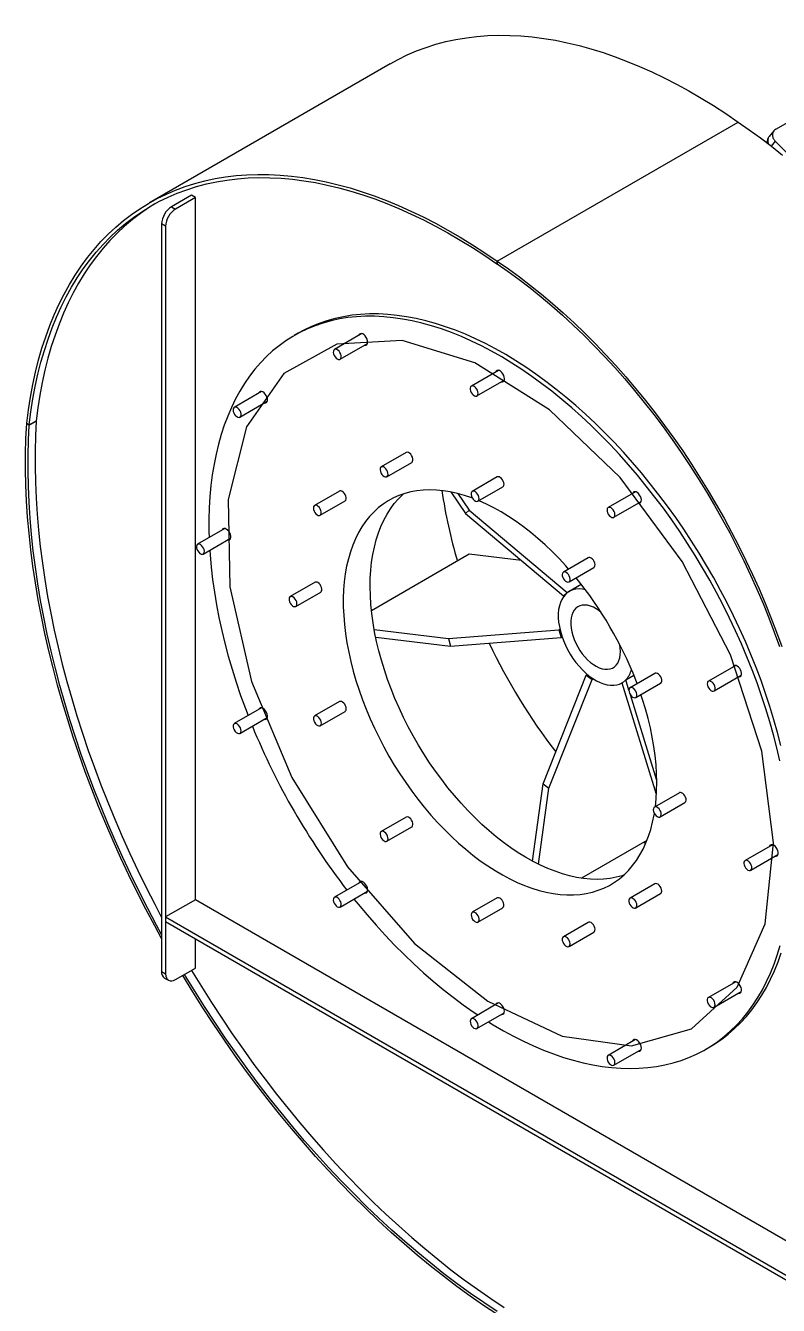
# Model space of a CAD drawing. Header units: millimetres. Extents: x 2 to 418, y 2 to 295.
# Drawn here: x 128.7 to 182.1, y 48.7 to 139.6 of the extents above; entities that cross this region are included whole.
import ezdxf

# ---------------------------------------------------------------- set-up
doc = ezdxf.new("R2010")
doc.units = ezdxf.units.MM

msp = doc.modelspace()

# ---------------------------------------------------------------- linework, layer by layer
at = {"color": 7, "linetype": 'Continuous', "lineweight": 25}
for p, q in [((181.952, 132.241), (194.697, 139.598)), ((154.564, 136.894), (137.452, 127.015)), ((162.162, 122.874), (179.274, 132.753)), ((162.168, 122.87), (179.28, 132.748)), ((181.817, 132.131), (181.474, 131.718)), ((181.31, 131.315), (181.307, 131.293)), ((181.342, 131.399), (181.319, 131.313)), ((181.405, 131.591), (181.332, 131.402)), ((181.415, 131.588), (181.378, 131.455)), ((181.918, 131.397), (193.899, 119.449)), ((140.441, 127.555), (139.026, 126.738)), ((140.724, 127.391), (139.309, 126.575)), ((140.724, 127.391), (140.441, 127.555)), ((140.724, 77.539), (140.724, 127.391)), ((139.026, 126.738), (139.309, 126.575)), ((138.602, 125.35), (138.319, 125.514)), ((138.319, 125.514), (138.319, 72.438)), ((138.602, 125.35), (138.602, 72.275)), ((162.144, 122.682), (162.162, 122.874)), ((162.168, 122.87), (162.154, 122.675)), ((148.02, 117.757), (147.737, 117.594)), ((152.541, 117.727), (150.6, 116.606)), ((151, 115.914), (152.941, 117.034)), ((162.264, 115.123), (160.323, 114.002)), ((145.424, 113.617), (143.482, 112.496)), ((160.722, 113.309), (162.664, 114.43)), ((143.882, 111.803), (145.824, 112.924)), ((128.914, 111.235), (128.738, 111.351)), ((128.74, 111.377), (128.916, 111.251)), ((155.691, 109.284), (153.923, 108.264)), ((154.323, 107.571), (156.091, 108.591)), ((162.161, 107.551), (160.393, 106.531)), ((150.955, 106.549), (149.187, 105.529)), ((158.873, 106.489), (159.899, 104.962)), ((159.367, 106.377), (160.162, 105.195)), ((160.793, 105.838), (162.561, 106.858)), ((171.987, 106.502), (170.045, 105.381)), ((149.587, 104.836), (151.355, 105.856)), ((170.445, 104.688), (172.387, 105.809)), ((160.162, 105.195), (159.899, 104.962)), ((159.899, 104.962), (166.865, 99.122)), ((160.162, 105.195), (167.128, 99.355)), ((142.819, 103.894), (140.877, 102.773)), ((141.277, 102.08), (143.219, 103.201)), ((160.178, 102.061), (153.23, 98.05)), ((163.876, 101.628), (160.178, 102.061)), ((168.631, 101.814), (166.863, 100.794)), ((167.263, 100.101), (169.031, 101.121)), ((149.221, 100.079), (147.453, 99.058)), ((147.853, 98.365), (149.621, 99.386)), ((167.128, 99.355), (166.865, 99.122)), ((166.865, 99.122), (166.968, 99.181)), ((167.128, 99.355), (168.129, 99.933)), ((168.135, 99.925), (167.274, 99.428)), ((153.422, 96.715), (158.696, 96.097)), ((158.696, 96.097), (166.537, 96.701)), ((166.537, 96.701), (166.614, 96.746)), ((166.537, 96.701), (166.694, 96.155)), ((153.527, 96.175), (158.853, 95.551)), ((158.696, 96.097), (158.853, 95.551)), ((158.853, 95.551), (166.694, 96.155)), ((166.694, 96.155), (166.771, 96.2)), ((173.367, 93.61), (171.6, 92.59)), ((179.104, 94.174), (177.163, 93.053)), ((165.42, 85.777), (168.487, 93.486)), ((165.84, 85.464), (168.907, 93.174)), ((168.487, 93.486), (168.565, 93.531)), ((168.487, 93.486), (168.907, 93.174)), ((168.907, 93.174), (168.986, 93.219)), ((171.024, 92.933), (171.064, 92.956)), ((171.029, 92.925), (171.292, 93.158)), ((173.474, 84.999), (171.029, 92.925)), ((171.292, 93.158), (171.862, 93.487)), ((171.517, 92.426), (171.292, 93.158)), ((172, 91.897), (173.767, 92.918)), ((172.1, 92.879), (172.006, 93.124)), ((177.563, 92.36), (179.504, 93.481)), ((173.497, 86.009), (171.619, 92.096)), ((145.424, 91.162), (143.482, 90.041)), ((150.955, 91.606), (149.187, 90.586)), ((149.587, 89.893), (151.355, 90.914)), ((151.013, 91.624), (150.955, 91.606)), ((143.882, 89.348), (145.824, 90.469)), ((164.674, 80.279), (165.42, 85.777)), ((165.106, 80.057), (165.84, 85.464)), ((165.42, 85.777), (165.84, 85.464)), ((175.101, 85.138), (173.333, 84.118)), ((173.733, 83.425), (175.501, 84.445)), ((155.691, 83.403), (153.923, 82.382)), ((154.323, 81.689), (156.091, 82.71)), ((172.796, 81.745), (168.159, 79.068)), ((172.581, 81.621), (172.705, 81.524)), ((181.71, 81.442), (179.768, 80.321)), ((180.168, 79.629), (182.109, 80.749)), ((152.541, 78.834), (150.6, 77.713)), ((151, 77.021), (152.941, 78.141)), ((152.363, 78.771), (152.335, 78.715)), ((173.367, 78.668), (171.6, 77.647)), ((140.724, 77.539), (138.602, 76.314)), ((185.554, 51.659), (140.724, 77.539)), ((162.161, 77.666), (160.393, 76.645)), ((172, 76.954), (173.767, 77.975)), ((160.793, 75.952), (162.561, 76.973)), ((138.602, 76.314), (138.602, 75.988)), ((138.602, 76.314), (185.554, 49.21)), ((138.602, 75.988), (185.554, 48.883)), ((168.631, 75.933), (166.863, 74.912)), ((140.724, 72.683), (140.724, 74.763)), ((167.263, 74.219), (169.031, 75.24)), ((138.319, 72.438), (138.602, 72.275)), ((138.527, 71.981), (138.809, 71.817)), ((139.309, 71.867), (140.724, 72.683)), ((179.104, 71.719), (177.163, 70.598)), ((177.563, 69.905), (179.504, 71.026)), ((162.264, 70.213), (160.323, 69.092)), ((160.722, 68.399), (162.664, 69.52)), ((171.987, 67.609), (170.045, 66.488)), ((170.445, 65.795), (172.387, 66.916)), ((176.985, 66.93), (177.268, 67.093))]:
    msp.add_line(p, q, dxfattribs=at)
at = {"color": 8, "linetype": 'Continuous', "lineweight": 25}
for p, q in [((181.378, 131.455), (181.314, 131.288)), ((181.918, 131.397), (181.627, 131.045)), ((128.914, 111.235), (129.409, 111.521)), ((128.916, 111.251), (129.411, 111.537))]:
    msp.add_line(p, q, dxfattribs=at)
at = {"color": 7, "linetype": 'Continuous', "lineweight": 25, "flags": 128}
for points in [[(154.564, 136.894), (155.123, 137.2), (155.768, 137.515), (156.429, 137.798), (157.107, 138.05), (157.801, 138.27), (158.51, 138.458), (159.233, 138.614), (159.971, 138.737), (160.721, 138.828), (161.485, 138.887), (162.26, 138.912), (163.047, 138.906), (163.845, 138.866), (164.653, 138.794), (165.471, 138.69), (166.297, 138.553), (167.132, 138.384), (167.974, 138.183), (168.823, 137.95), (169.677, 137.685), (170.537, 137.388), (171.402, 137.06), (172.271, 136.701), (173.143, 136.312), (174.017, 135.892), (174.893, 135.441), (175.77, 134.961), (176.647, 134.452), (177.524, 133.914), (178.4, 133.347), (179.274, 132.753)], [(179.28, 132.748), (180.072, 132.203), (180.86, 131.631), (181.645, 131.031), (182.426, 130.405)], [(128.74, 111.377), (128.858, 112.313), (129.001, 113.23), (129.169, 114.128), (129.362, 115.005), (129.579, 115.861), (129.82, 116.696), (130.086, 117.508), (130.375, 118.297), (130.689, 119.063), (131.025, 119.804), (131.385, 120.52), (131.768, 121.211), (132.173, 121.875), (132.601, 122.513), (133.05, 123.124), (133.521, 123.707), (134.013, 124.262), (134.526, 124.788), (135.058, 125.285), (135.611, 125.753), (136.183, 126.191), (136.774, 126.598), (137.384, 126.975), (138.011, 127.321), (138.656, 127.636), (139.317, 127.92), (139.995, 128.172), (140.689, 128.392), (141.398, 128.58), (142.121, 128.735), (142.859, 128.859), (143.609, 128.95), (144.373, 129.008), (145.148, 129.034), (145.935, 129.027), (146.733, 128.988), (147.541, 128.916), (148.359, 128.811), (149.185, 128.675), (150.02, 128.506), (150.862, 128.304), (151.711, 128.071), (152.565, 127.806), (153.425, 127.51), (154.29, 127.182), (155.159, 126.823), (156.031, 126.433), (156.905, 126.013), (157.781, 125.563), (158.658, 125.083), (159.535, 124.574), (160.412, 124.036), (161.288, 123.469), (162.162, 122.874)], [(128.916, 111.251), (129.033, 112.182), (129.175, 113.093), (129.342, 113.986), (129.533, 114.858), (129.749, 115.709), (129.989, 116.539), (130.253, 117.347), (130.541, 118.131), (130.853, 118.892), (131.187, 119.629), (131.545, 120.341), (131.926, 121.028), (132.329, 121.689), (132.754, 122.323), (133.201, 122.93), (133.669, 123.51), (134.158, 124.061), (134.667, 124.585), (135.197, 125.079), (135.747, 125.544), (136.316, 125.979), (136.903, 126.384), (137.509, 126.759), (138.133, 127.103), (138.774, 127.416), (139.432, 127.698), (140.106, 127.949), (140.795, 128.167), (141.5, 128.354), (142.219, 128.509), (142.952, 128.631), (143.699, 128.722), (144.458, 128.78), (145.229, 128.806), (146.011, 128.799), (146.805, 128.76), (147.608, 128.688), (148.421, 128.585), (149.242, 128.449), (150.072, 128.28), (150.909, 128.08), (151.753, 127.849), (152.603, 127.585), (153.458, 127.29), (154.317, 126.964), (155.181, 126.607), (156.048, 126.22), (156.917, 125.802), (157.788, 125.355), (158.66, 124.878), (159.532, 124.371), (160.404, 123.836), (161.275, 123.273), (162.144, 122.682)], [(137.826, 126.939), (137.397, 126.669), (136.809, 126.264), (136.24, 125.828), (135.691, 125.363), (135.161, 124.869), (134.651, 124.345), (134.162, 123.793), (133.694, 123.213), (133.247, 122.606), (132.822, 121.971), (132.419, 121.31), (132.038, 120.623), (131.68, 119.911), (131.346, 119.174), (131.034, 118.412), (130.747, 117.627), (130.483, 116.819), (130.243, 115.989), (130.027, 115.137), (129.836, 114.265), (129.669, 113.372), (129.527, 112.46), (129.41, 111.529)], [(162.154, 122.675), (162.94, 122.133), (163.723, 121.565), (164.502, 120.969), (165.277, 120.348), (166.047, 119.701), (166.81, 119.029), (167.567, 118.333), (168.317, 117.613), (169.057, 116.871), (169.789, 116.107), (170.511, 115.321), (171.223, 114.516), (171.923, 113.69), (172.611, 112.846), (173.286, 111.985), (173.948, 111.106), (174.596, 110.211), (175.229, 109.301), (175.847, 108.377), (176.449, 107.439), (177.034, 106.489), (177.602, 105.528), (178.152, 104.557), (178.683, 103.576), (179.196, 102.587), (179.689, 101.59), (180.162, 100.587), (180.615, 99.579), (181.046, 98.567), (181.457, 97.551), (181.845, 96.533), (182.212, 95.514)], [(162.168, 122.87), (162.96, 122.325), (163.748, 121.752), (164.533, 121.152), (165.314, 120.526), (166.089, 119.875), (166.858, 119.198), (167.62, 118.497), (168.375, 117.772), (169.121, 117.025), (169.858, 116.255), (170.585, 115.464), (171.302, 114.653), (172.007, 113.821), (172.7, 112.971), (173.38, 112.103), (174.047, 111.218), (174.7, 110.317), (175.337, 109.4), (175.959, 108.469), (176.565, 107.525), (177.155, 106.569), (177.726, 105.601), (178.28, 104.622), (178.816, 103.634), (179.332, 102.638), (179.829, 101.634), (180.305, 100.624), (180.761, 99.609), (181.196, 98.589), (181.609, 97.566), (182.001, 96.541), (182.37, 95.515)], [(180.556, 94.027), (180.186, 94.951), (179.795, 95.872), (179.384, 96.789), (178.952, 97.701), (178.501, 98.606), (178.03, 99.504), (177.541, 100.393), (177.034, 101.273), (176.51, 102.142), (175.969, 102.999), (175.412, 103.844), (174.84, 104.675), (174.253, 105.491), (173.651, 106.291), (173.037, 107.075), (172.41, 107.841), (171.772, 108.588), (171.122, 109.316), (170.462, 110.024), (169.793, 110.71), (169.115, 111.374), (168.429, 112.016), (167.736, 112.634), (167.038, 113.227), (166.334, 113.796), (165.625, 114.339), (164.913, 114.855), (164.198, 115.344), (163.481, 115.806), (162.763, 116.24), (162.046, 116.644), (161.328, 117.02), (160.613, 117.366), (159.9, 117.682), (159.19, 117.968), (158.484, 118.222), (157.784, 118.446), (157.089, 118.638), (156.401, 118.799), (155.72, 118.928), (155.048, 119.025), (154.385, 119.09), (153.732, 119.123), (153.089, 119.124), (152.458, 119.092), (151.84, 119.029), (151.234, 118.933), (150.642, 118.805), (150.065, 118.646), (149.503, 118.455), (148.956, 118.232), (148.426, 117.979), (148.02, 117.757)], [(180.273, 93.864), (179.903, 94.788), (179.512, 95.709), (179.101, 96.626), (178.669, 97.537), (178.218, 98.443), (177.747, 99.34), (177.258, 100.23), (176.751, 101.109), (176.227, 101.979), (175.686, 102.836), (175.129, 103.681), (174.557, 104.511), (173.97, 105.327), (173.369, 106.128), (172.754, 106.911), (172.127, 107.677), (171.489, 108.425), (170.839, 109.153), (170.179, 109.86), (169.51, 110.547), (168.832, 111.211), (168.146, 111.853), (167.454, 112.471), (166.755, 113.064), (166.051, 113.633), (165.342, 114.175), (164.63, 114.692), (163.915, 115.181), (163.198, 115.643), (162.481, 116.076), (161.763, 116.481), (161.046, 116.857), (160.33, 117.203), (159.617, 117.519), (158.907, 117.804), (158.201, 118.059), (157.501, 118.283), (156.806, 118.475), (156.118, 118.636), (155.437, 118.765), (154.765, 118.862), (154.102, 118.927), (153.449, 118.96), (152.806, 118.96), (152.175, 118.929), (151.557, 118.865), (150.951, 118.77), (150.359, 118.642), (149.782, 118.483), (149.22, 118.292), (148.673, 118.069), (148.143, 117.816), (147.631, 117.531), (147.136, 117.217), (146.659, 116.872), (146.201, 116.498), (145.763, 116.094), (145.345, 115.662), (144.947, 115.201), (144.57, 114.713), (144.215, 114.198), (143.881, 113.656), (143.57, 113.089), (143.281, 112.496), (143.016, 111.879), (142.773, 111.239), (142.555, 110.575), (142.36, 109.89), (142.189, 109.183), (142.043, 108.456), (141.921, 107.709), (141.823, 106.944), (141.751, 106.161), (141.703, 105.362), (141.68, 104.546), (141.682, 103.716), (141.694, 103.245)], [(152.914, 117.346), (152.858, 117.46), (152.784, 117.564), (152.698, 117.647), (152.608, 117.705), (152.52, 117.731), (152.442, 117.724), (152.379, 117.684), (152.338, 117.615), (152.335, 117.608)], [(152.735, 116.915), (152.757, 116.912), (152.835, 116.919), (152.897, 116.959), (152.939, 117.028), (152.956, 117.12), (152.948, 117.229), (152.914, 117.346)], [(151.045, 116.282), (150.992, 116.388), (150.923, 116.483), (150.842, 116.559), (150.758, 116.607), (150.677, 116.625), (150.607, 116.61), (150.555, 116.565), (150.524, 116.492), (150.518, 116.398), (150.537, 116.293), (150.579, 116.184), (150.64, 116.082), (150.716, 115.996), (150.8, 115.933), (150.883, 115.9), (150.959, 115.898), (151.021, 115.929), (151.063, 115.989), (151.082, 116.073), (151.076, 116.173), (151.045, 116.282)], [(162.679, 114.533), (162.666, 114.644), (162.629, 114.761), (162.569, 114.874), (162.493, 114.975), (162.406, 115.054), (162.316, 115.107), (162.229, 115.127), (162.153, 115.115), (162.093, 115.07), (162.058, 115.004)], [(145.68, 113.437), (145.596, 113.525), (145.506, 113.587), (145.417, 113.618), (145.336, 113.617), (145.271, 113.583), (145.225, 113.518), (145.218, 113.498)], [(160.805, 113.492), (160.793, 113.596), (160.756, 113.705), (160.699, 113.809), (160.626, 113.9), (160.544, 113.969), (160.46, 114.01), (160.381, 114.02), (160.315, 113.997), (160.268, 113.944), (160.243, 113.866), (160.243, 113.768), (160.268, 113.661), (160.315, 113.553), (160.381, 113.454), (160.46, 113.373), (160.544, 113.318), (160.626, 113.292), (160.699, 113.298), (160.756, 113.337), (160.793, 113.403), (160.805, 113.492)], [(145.618, 112.805), (145.625, 112.804), (145.705, 112.805), (145.771, 112.84), (145.816, 112.904), (145.838, 112.993), (145.833, 113.1), (145.804, 113.216), (145.751, 113.332), (145.68, 113.437)], [(143.824, 112.351), (143.745, 112.432), (143.661, 112.488), (143.579, 112.513), (143.506, 112.507), (143.449, 112.469), (143.412, 112.402), (143.399, 112.313), (143.412, 112.21), (143.449, 112.101), (143.506, 111.996), (143.579, 111.905), (143.661, 111.836), (143.745, 111.795), (143.824, 111.785), (143.89, 111.808), (143.937, 111.861), (143.962, 111.94), (143.962, 112.037), (143.937, 112.144), (143.89, 112.252), (143.824, 112.351)], [(138.319, 74.782), (137.828, 75.681), (137.199, 76.873), (136.589, 78.073), (135.999, 79.279), (135.429, 80.492), (134.88, 81.711), (134.352, 82.934), (133.845, 84.16), (133.36, 85.389), (132.897, 86.62), (132.457, 87.852), (132.04, 89.084), (131.646, 90.315), (131.275, 91.545), (130.927, 92.772), (130.604, 93.995), (130.305, 95.215), (130.03, 96.429), (129.78, 97.637), (129.554, 98.838), (129.353, 100.031), (129.178, 101.216), (129.027, 102.391), (128.902, 103.555), (128.802, 104.709), (128.728, 105.851), (128.679, 106.98), (128.655, 108.095), (128.657, 109.196), (128.685, 110.282), (128.738, 111.351)], [(138.319, 75.081), (137.96, 75.742), (137.333, 76.928), (136.726, 78.122), (136.139, 79.322), (135.572, 80.529), (135.026, 81.742), (134.5, 82.959), (133.996, 84.179), (133.514, 85.402), (133.053, 86.627), (132.615, 87.853), (132.2, 89.079), (131.808, 90.304), (131.438, 91.527), (131.093, 92.748), (130.771, 93.965), (130.474, 95.179), (130.2, 96.387), (129.951, 97.589), (129.726, 98.784), (129.527, 99.971), (129.352, 101.15), (129.202, 102.319), (129.078, 103.478), (128.978, 104.626), (128.904, 105.762), (128.855, 106.886), (128.832, 107.995), (128.834, 109.091), (128.862, 110.171), (128.914, 111.235)], [(129.41, 111.529), (129.357, 110.465), (129.329, 109.384), (129.327, 108.289), (129.35, 107.179), (129.399, 106.056), (129.473, 104.92), (129.572, 103.772), (129.696, 102.613), (129.846, 101.443), (130.021, 100.264), (130.22, 99.077), (130.444, 97.882), (130.693, 96.68), (130.967, 95.471), (131.264, 94.258), (131.586, 93.041), (131.932, 91.819), (132.3, 90.596), (132.693, 89.371), (133.108, 88.145), (133.546, 86.919), (134.006, 85.694), (134.489, 84.47), (134.993, 83.25), (135.518, 82.033), (136.065, 80.82), (136.632, 79.613), (137.219, 78.412), (137.826, 77.218), (138.319, 76.28)], [(156.136, 108.96), (156.083, 109.066), (156.014, 109.161), (155.933, 109.236), (155.849, 109.285), (155.768, 109.303), (155.699, 109.288), (155.691, 109.284)], [(154.368, 107.939), (154.316, 108.046), (154.246, 108.141), (154.165, 108.216), (154.081, 108.265), (154, 108.282), (153.931, 108.268), (153.878, 108.222), (153.847, 108.149), (153.841, 108.056), (153.86, 107.95), (153.902, 107.841), (153.964, 107.739), (154.04, 107.653), (154.123, 107.591), (154.207, 107.557), (154.283, 107.555), (154.344, 107.586), (154.386, 107.646), (154.405, 107.73), (154.399, 107.831), (154.368, 107.939)], [(156.091, 108.591), (156.112, 108.606), (156.154, 108.666), (156.173, 108.751), (156.167, 108.851), (156.136, 108.96)], [(162.644, 107.041), (162.631, 107.145), (162.595, 107.254), (162.537, 107.358), (162.464, 107.449), (162.382, 107.518), (162.298, 107.559), (162.22, 107.569), (162.161, 107.551)], [(151.296, 106.404), (151.218, 106.485), (151.133, 106.541), (151.051, 106.566), (150.978, 106.56), (150.955, 106.549)], [(160.403, 106.053), (160.355, 106.07), (159.84, 106.244), (159.331, 106.387), (158.828, 106.498), (158.333, 106.577), (157.847, 106.625), (157.371, 106.64), (156.907, 106.623), (156.454, 106.575), (156.015, 106.494), (155.59, 106.381), (155.18, 106.238), (154.786, 106.062), (154.409, 105.856), (154.05, 105.62), (153.709, 105.354), (153.387, 105.059), (153.086, 104.735), (152.805, 104.383), (152.546, 104.005), (152.308, 103.6), (152.093, 103.17), (151.901, 102.715), (151.732, 102.237), (151.587, 101.737), (151.466, 101.216), (151.369, 100.674), (151.297, 100.114), (151.249, 99.537), (151.226, 98.943), (151.228, 98.334), (151.255, 97.712), (151.307, 97.078), (151.383, 96.433), (151.484, 95.778), (151.609, 95.116), (151.758, 94.447), (151.931, 93.774), (152.127, 93.097), (152.346, 92.418), (152.587, 91.739), (152.85, 91.061), (153.135, 90.386), (153.439, 89.714), (153.764, 89.049), (154.108, 88.391), (154.471, 87.741), (154.85, 87.102), (155.247, 86.474), (155.66, 85.859), (156.087, 85.258), (156.529, 84.673), (156.983, 84.104), (157.45, 83.554), (157.928, 83.024), (158.415, 82.514), (158.911, 82.026), (159.415, 81.56), (159.926, 81.119), (160.441, 80.702), (160.962, 80.311), (161.485, 79.947), (162.01, 79.61), (162.536, 79.302), (163.062, 79.022), (163.586, 78.772), (164.108, 78.552), (164.625, 78.363), (165.137, 78.205), (165.644, 78.078), (166.143, 77.982), (166.633, 77.919), (167.114, 77.888), (167.584, 77.888), (168.043, 77.921), (168.489, 77.986), (168.921, 78.082), (169.339, 78.211), (169.741, 78.37), (170.127, 78.561), (170.495, 78.782), (170.845, 79.033), (171.176, 79.314), (171.488, 79.623), (171.779, 79.961), (172.049, 80.327), (172.298, 80.719), (172.524, 81.136), (172.728, 81.579), (172.909, 82.045), (173.066, 82.534), (173.199, 83.045), (173.308, 83.576), (173.324, 83.672)], [(151.355, 105.856), (151.362, 105.861), (151.409, 105.914), (151.434, 105.993), (151.434, 106.09), (151.409, 106.197), (151.362, 106.305), (151.296, 106.404)], [(154.625, 92.502), (154.373, 93.18), (154.143, 93.86), (153.935, 94.538), (153.751, 95.213), (153.59, 95.884), (153.453, 96.55), (153.34, 97.209), (153.251, 97.859), (153.187, 98.499), (153.148, 99.127), (153.133, 99.743), (153.144, 100.344), (153.179, 100.93), (153.239, 101.499), (153.323, 102.05), (153.432, 102.581), (153.565, 103.092), (153.723, 103.581), (153.903, 104.047), (154.107, 104.49), (154.333, 104.908), (154.582, 105.299), (154.852, 105.665), (155.143, 106.003), (155.455, 106.312), (155.499, 106.353)], [(160.876, 106.021), (160.864, 106.124), (160.827, 106.233), (160.77, 106.338), (160.697, 106.429), (160.614, 106.498), (160.53, 106.539), (160.452, 106.549), (160.386, 106.526), (160.338, 106.473), (160.314, 106.394), (160.314, 106.297), (160.338, 106.19), (160.386, 106.082), (160.452, 105.983), (160.53, 105.902), (160.614, 105.846), (160.697, 105.82), (160.77, 105.827), (160.827, 105.865), (160.864, 105.932), (160.876, 106.021)], [(172.359, 105.753), (172.393, 105.831), (172.402, 105.93), (172.384, 106.042), (172.343, 106.159), (172.28, 106.271), (172.202, 106.369), (172.114, 106.444), (172.023, 106.491), (171.938, 106.506), (171.864, 106.488), (171.808, 106.438), (171.781, 106.383)], [(149.528, 105.383), (149.45, 105.464), (149.366, 105.52), (149.283, 105.546), (149.21, 105.539), (149.153, 105.501), (149.117, 105.434), (149.104, 105.345), (149.117, 105.242), (149.153, 105.133), (149.21, 105.029), (149.283, 104.938), (149.366, 104.869), (149.45, 104.827), (149.528, 104.818), (149.594, 104.84), (149.642, 104.893), (149.666, 104.972), (149.666, 105.069), (149.642, 105.177), (149.594, 105.285), (149.528, 105.383)], [(167.237, 101.009), (167.035, 101.237), (166.552, 101.758), (166.06, 102.257), (165.56, 102.734), (165.052, 103.188), (164.539, 103.617), (164.021, 104.021), (163.499, 104.398), (162.974, 104.749), (162.449, 105.071), (161.923, 105.366), (161.398, 105.63), (160.875, 105.865), (160.855, 105.874)], [(170.49, 104.73), (170.521, 104.802), (170.527, 104.896), (170.509, 105.002), (170.466, 105.11), (170.405, 105.212), (170.329, 105.298), (170.245, 105.361), (170.162, 105.395), (170.086, 105.396), (170.024, 105.366), (169.982, 105.306), (169.963, 105.222), (169.969, 105.121), (170, 105.012), (170.053, 104.906), (170.123, 104.811), (170.203, 104.736), (170.287, 104.687), (170.368, 104.669), (170.438, 104.684), (170.49, 104.73)], [(142.916, 103.855), (142.826, 103.892), (142.744, 103.896), (142.675, 103.867), (142.626, 103.807), (142.612, 103.774)], [(143.012, 103.082), (143.088, 103.079), (143.156, 103.108), (143.205, 103.168), (143.231, 103.253), (143.231, 103.358), (143.205, 103.473), (143.156, 103.589), (143.088, 103.697), (143.005, 103.788), (142.916, 103.855)], [(141.077, 102.753), (140.994, 102.786), (140.918, 102.788), (140.856, 102.758), (140.814, 102.698), (140.795, 102.613), (140.801, 102.513), (140.832, 102.404), (140.885, 102.298), (140.954, 102.203), (141.035, 102.128), (141.119, 102.079), (141.2, 102.061), (141.269, 102.076), (141.322, 102.122), (141.353, 102.194), (141.359, 102.288), (141.34, 102.394), (141.298, 102.502), (141.236, 102.604), (141.16, 102.69), (141.077, 102.753)], [(141.738, 102.346), (141.761, 102.015), (141.838, 101.146), (141.939, 100.267), (142.065, 99.378), (142.216, 98.481), (142.391, 97.576), (142.589, 96.664), (142.812, 95.748), (143.058, 94.827), (143.328, 93.903), (143.62, 92.977), (143.935, 92.05), (144.272, 91.123), (144.468, 90.611)], [(169.031, 101.121), (169.076, 101.163), (169.107, 101.236), (169.113, 101.329), (169.094, 101.435), (169.052, 101.544), (168.99, 101.646), (168.914, 101.732), (168.831, 101.794), (168.748, 101.828), (168.672, 101.83), (168.631, 101.814)], [(149.621, 99.386), (149.666, 99.427), (149.697, 99.5), (149.703, 99.594), (149.684, 99.699), (149.642, 99.808), (149.58, 99.91), (149.504, 99.996), (149.421, 100.059)], [(167.308, 100.142), (167.339, 100.215), (167.345, 100.309), (167.327, 100.414), (167.284, 100.523), (167.223, 100.625), (167.147, 100.711), (167.063, 100.774), (166.98, 100.807), (166.904, 100.809), (166.842, 100.778), (166.8, 100.718), (166.781, 100.634), (166.787, 100.534), (166.818, 100.425), (166.871, 100.319), (166.941, 100.224), (167.021, 100.149), (167.105, 100.1), (167.186, 100.082), (167.256, 100.097), (167.308, 100.142)], [(147.653, 99.038), (147.57, 99.072), (147.494, 99.073), (147.432, 99.043), (147.39, 98.983), (147.371, 98.899), (147.377, 98.798), (147.408, 98.69), (147.461, 98.583), (147.53, 98.488), (147.611, 98.413), (147.695, 98.364), (147.776, 98.346), (147.846, 98.361), (147.898, 98.407), (147.929, 98.48), (147.935, 98.573), (147.916, 98.679), (147.874, 98.788), (147.813, 98.889), (147.737, 98.976), (147.653, 99.038)], [(168.429, 99.544), (168.209, 99.587), (167.974, 99.604), (167.75, 99.59), (167.539, 99.543), (167.343, 99.465), (167.164, 99.357), (167.004, 99.219), (166.864, 99.053), (166.745, 98.859), (166.648, 98.641), (166.575, 98.4), (166.525, 98.138), (166.501, 97.858), (166.501, 97.562), (166.525, 97.253), (166.575, 96.934), (166.648, 96.608), (166.745, 96.279), (166.864, 95.948), (167.004, 95.619), (167.164, 95.296), (167.343, 94.981), (167.539, 94.677), (167.75, 94.387), (167.974, 94.114), (168.209, 93.861), (168.453, 93.628), (168.703, 93.42), (168.957, 93.238), (169.213, 93.083), (169.469, 92.957), (169.721, 92.861), (169.969, 92.796), (170.208, 92.762), (170.438, 92.761), (170.656, 92.791), (170.859, 92.853), (171.047, 92.946), (171.068, 92.959)], [(169.545, 97.942), (169.41, 98.049), (169.202, 98.191), (168.992, 98.305), (168.785, 98.389), (168.583, 98.441), (168.389, 98.463), (168.206, 98.452), (168.035, 98.409), (167.881, 98.335), (167.744, 98.231), (167.627, 98.098), (167.531, 97.938), (167.459, 97.753), (167.409, 97.546), (167.385, 97.32), (167.385, 97.079), (167.409, 96.824), (167.459, 96.561), (167.531, 96.292), (167.627, 96.021), (167.744, 95.753), (167.881, 95.491), (168.035, 95.239), (168.206, 94.999), (168.389, 94.777), (168.583, 94.574), (168.785, 94.393), (168.992, 94.238), (169.202, 94.11), (169.41, 94.011), (169.615, 93.943), (169.814, 93.905), (170.003, 93.9), (170.18, 93.927), (170.342, 93.986), (170.488, 94.075), (170.615, 94.194), (170.722, 94.341), (170.806, 94.513), (170.868, 94.709), (170.905, 94.926), (170.917, 95.16), (170.917, 95.16)], [(170.917, 95.16), (170.905, 95.409), (170.872, 95.643)], [(173.767, 92.918), (173.775, 92.922), (173.822, 92.975), (173.847, 93.054), (173.847, 93.151), (173.822, 93.259), (173.775, 93.366), (173.709, 93.465), (173.63, 93.546), (173.546, 93.602), (173.464, 93.628), (173.391, 93.621), (173.367, 93.61)], [(179.298, 93.362), (179.36, 93.358), (179.432, 93.381), (179.484, 93.436), (179.514, 93.518), (179.518, 93.62), (179.497, 93.734), (179.451, 93.85), (179.386, 93.961), (179.305, 94.055), (179.216, 94.126), (179.126, 94.168), (179.042, 94.178), (178.971, 94.154), (178.918, 94.099), (178.898, 94.055)], [(182.235, 87.403), (182.024, 88.317), (181.79, 89.236), (181.532, 90.159), (181.251, 91.084), (180.947, 92.011), (180.621, 92.938), (180.273, 93.864)], [(182.307, 88.481), (182.073, 89.4), (181.815, 90.322), (181.534, 91.247), (181.23, 92.174), (180.904, 93.101), (180.556, 94.027)], [(177.504, 92.342), (177.57, 92.365), (177.618, 92.418), (177.642, 92.496), (177.642, 92.594), (177.618, 92.701), (177.57, 92.809), (177.504, 92.908), (177.426, 92.989), (177.342, 93.044), (177.259, 93.07), (177.186, 93.064), (177.129, 93.025), (177.092, 92.959), (177.08, 92.87), (177.092, 92.766), (177.129, 92.657), (177.186, 92.553), (177.259, 92.462), (177.342, 92.393), (177.426, 92.352), (177.504, 92.342)], [(171.132, 79.273), (171.041, 79.245), (170.616, 79.132), (170.177, 79.052), (169.724, 79.003), (169.26, 78.986), (168.784, 79.001), (168.298, 79.049), (167.803, 79.128), (167.301, 79.239), (166.791, 79.382), (166.276, 79.556), (165.756, 79.761), (165.234, 79.996), (164.709, 80.261), (164.182, 80.555), (163.657, 80.877), (163.132, 81.228), (162.61, 81.605), (162.092, 82.009), (161.579, 82.439), (161.071, 82.892), (160.571, 83.369), (160.079, 83.868), (159.597, 84.389), (159.124, 84.929), (158.664, 85.488), (158.216, 86.065), (157.781, 86.659), (157.361, 87.267), (156.956, 87.888), (156.568, 88.522), (156.196, 89.167), (155.843, 89.821), (155.509, 90.483), (155.194, 91.152), (154.899, 91.825), (154.625, 92.502)], [(171.941, 91.879), (172.007, 91.902), (172.054, 91.955), (172.079, 92.033), (172.079, 92.131), (172.054, 92.238), (172.007, 92.346), (171.941, 92.445), (171.863, 92.526), (171.779, 92.581), (171.696, 92.607), (171.623, 92.601), (171.566, 92.562), (171.529, 92.496), (171.517, 92.407), (171.529, 92.303), (171.566, 92.194), (171.623, 92.09), (171.696, 91.999), (171.779, 91.93), (171.863, 91.889), (171.941, 91.879)], [(173.396, 84.154), (173.452, 84.696), (173.487, 85.282), (173.498, 85.883), (173.483, 86.499), (173.444, 87.128), (173.38, 87.768), (173.291, 88.418), (173.178, 89.076), (173.041, 89.742), (172.88, 90.413), (172.696, 91.088), (172.488, 91.766), (172.374, 92.113)], [(145.618, 90.35), (145.68, 90.346), (145.751, 90.37), (145.804, 90.425), (145.833, 90.506), (145.838, 90.608), (145.816, 90.722), (145.771, 90.839), (145.705, 90.949), (145.625, 91.043), (145.536, 91.114), (145.446, 91.157), (145.362, 91.166), (145.362, 91.166)], [(151.355, 90.914), (151.388, 90.941), (151.425, 91.008), (151.437, 91.097), (151.425, 91.2), (151.388, 91.309), (151.331, 91.414), (151.258, 91.504), (151.176, 91.573), (151.092, 91.615), (151.013, 91.624)], [(143.541, 90.059), (143.475, 90.037), (143.427, 89.984), (143.403, 89.905), (143.403, 89.808), (143.427, 89.7), (143.475, 89.592), (143.541, 89.494), (143.619, 89.413), (143.703, 89.357), (143.786, 89.331), (143.859, 89.338), (143.916, 89.376), (143.953, 89.443), (143.965, 89.532), (143.953, 89.635), (143.916, 89.744), (143.859, 89.848), (143.786, 89.939), (143.703, 90.008), (143.619, 90.05), (143.541, 90.059)], [(149.245, 90.604), (149.179, 90.581), (149.132, 90.528), (149.107, 90.45), (149.107, 90.352), (149.132, 90.245), (149.179, 90.137), (149.245, 90.038), (149.324, 89.957), (149.408, 89.902), (149.49, 89.876), (149.563, 89.882), (149.621, 89.921), (149.657, 89.987), (149.67, 90.076), (149.657, 90.18), (149.621, 90.289), (149.563, 90.393), (149.49, 90.484), (149.408, 90.553), (149.324, 90.594), (149.245, 90.604)], [(175.501, 84.445), (175.522, 84.461), (175.564, 84.521), (175.583, 84.605), (175.577, 84.705), (175.546, 84.814), (175.493, 84.92), (175.424, 85.015), (175.343, 85.09), (175.259, 85.139), (175.178, 85.157), (175.109, 85.142), (175.101, 85.138)], [(173.533, 83.445), (173.617, 83.411), (173.693, 83.409), (173.754, 83.44), (173.797, 83.5), (173.815, 83.584), (173.809, 83.685), (173.778, 83.793), (173.726, 83.9), (173.656, 83.995), (173.575, 84.07), (173.491, 84.119), (173.411, 84.136), (173.341, 84.122), (173.288, 84.076), (173.258, 84.003), (173.251, 83.91), (173.27, 83.804), (173.312, 83.695), (173.374, 83.593), (173.45, 83.507), (173.533, 83.445)], [(156.091, 82.71), (156.112, 82.725), (156.154, 82.785), (156.173, 82.869), (156.167, 82.97), (156.136, 83.078), (156.083, 83.185), (156.014, 83.28), (155.933, 83.355), (155.849, 83.404), (155.768, 83.421), (155.699, 83.407), (155.691, 83.403)], [(153.878, 82.34), (153.847, 82.268), (153.841, 82.174), (153.86, 82.068), (153.902, 81.96), (153.964, 81.858), (154.04, 81.772), (154.123, 81.709), (154.207, 81.676), (154.283, 81.674), (154.344, 81.704), (154.386, 81.764), (154.405, 81.849), (154.399, 81.949), (154.368, 82.058), (154.316, 82.164), (154.246, 82.259), (154.165, 82.334), (154.081, 82.383), (154, 82.401), (153.931, 82.386), (153.878, 82.34)], [(181.903, 80.63), (181.978, 80.628), (182.047, 80.657), (182.096, 80.717), (182.121, 80.802), (182.121, 80.907), (182.096, 81.022), (182.047, 81.138), (181.978, 81.246), (181.896, 81.337), (181.806, 81.404), (181.717, 81.441), (181.634, 81.445), (181.566, 81.416), (181.517, 81.356), (181.503, 81.323)], [(179.968, 79.648), (180.051, 79.615), (180.127, 79.613), (180.189, 79.644), (180.231, 79.704), (180.25, 79.788), (180.244, 79.889), (180.213, 79.997), (180.16, 80.103), (180.091, 80.198), (180.01, 80.274), (179.926, 80.322), (179.845, 80.34), (179.776, 80.326), (179.723, 80.28), (179.692, 80.207), (179.686, 80.113), (179.705, 80.008), (179.747, 79.899), (179.809, 79.797), (179.885, 79.711), (179.968, 79.648)], [(152.735, 78.022), (152.784, 78.018), (152.858, 78.036), (152.914, 78.085), (152.948, 78.163), (152.956, 78.262), (152.939, 78.375), (152.897, 78.492), (152.835, 78.604), (152.757, 78.701), (152.669, 78.777), (152.578, 78.824), (152.492, 78.839), (152.419, 78.821), (152.363, 78.771), (152.363, 78.771)], [(173.767, 77.975), (173.801, 78.002), (173.838, 78.069), (173.85, 78.158), (173.838, 78.262), (173.801, 78.37), (173.744, 78.475), (173.671, 78.566), (173.589, 78.635), (173.504, 78.676), (173.426, 78.686), (173.367, 78.668)], [(150.555, 77.672), (150.524, 77.599), (150.518, 77.505), (150.537, 77.4), (150.579, 77.291), (150.64, 77.189), (150.716, 77.103), (150.8, 77.04), (150.883, 77.007), (150.959, 77.005), (151.021, 77.036), (151.063, 77.096), (151.082, 77.18), (151.076, 77.28), (151.045, 77.389), (150.992, 77.495), (150.923, 77.59), (150.842, 77.666), (150.758, 77.714), (150.677, 77.732), (150.607, 77.717), (150.555, 77.672)], [(151.986, 77.59), (152.28, 77.227), (152.913, 76.47), (153.557, 75.733), (154.212, 75.015), (154.876, 74.318), (155.55, 73.642), (156.232, 72.989), (156.921, 72.359), (157.617, 71.753), (158.319, 71.172), (159.025, 70.617), (159.736, 70.087), (160.449, 69.584), (160.784, 69.358)], [(162.561, 76.973), (162.568, 76.977), (162.616, 77.03), (162.641, 77.109), (162.641, 77.207), (162.616, 77.314), (162.568, 77.422), (162.502, 77.52), (162.424, 77.601), (162.34, 77.657), (162.258, 77.683), (162.185, 77.676), (162.161, 77.666)], [(171.658, 77.1), (171.737, 77.019), (171.821, 76.963), (171.903, 76.937), (171.976, 76.944), (172.033, 76.982), (172.07, 77.048), (172.082, 77.138), (172.07, 77.241), (172.033, 77.35), (171.976, 77.454), (171.903, 77.545), (171.821, 77.614), (171.737, 77.656), (171.658, 77.665), (171.592, 77.643), (171.545, 77.59), (171.52, 77.511), (171.52, 77.414), (171.545, 77.306), (171.592, 77.198), (171.658, 77.1)], [(160.31, 76.462), (160.323, 76.359), (160.36, 76.25), (160.417, 76.145), (160.49, 76.054), (160.572, 75.985), (160.656, 75.944), (160.735, 75.934), (160.801, 75.957), (160.848, 76.01), (160.873, 76.089), (160.873, 76.186), (160.848, 76.293), (160.801, 76.401), (160.735, 76.5), (160.656, 76.581), (160.572, 76.637), (160.49, 76.662), (160.417, 76.656), (160.36, 76.618), (160.323, 76.551), (160.31, 76.462)], [(169.031, 75.24), (169.076, 75.281), (169.107, 75.354), (169.113, 75.448), (169.094, 75.553), (169.052, 75.662), (168.99, 75.764), (168.914, 75.85), (168.831, 75.913), (168.748, 75.946), (168.672, 75.948), (168.631, 75.933)], [(166.818, 74.544), (166.871, 74.437), (166.941, 74.342), (167.021, 74.267), (167.105, 74.218), (167.186, 74.201), (167.256, 74.215), (167.308, 74.261), (167.339, 74.334), (167.345, 74.427), (167.327, 74.533), (167.284, 74.642), (167.223, 74.744), (167.147, 74.83), (167.063, 74.892), (166.98, 74.926), (166.904, 74.927), (166.842, 74.897), (166.8, 74.837), (166.781, 74.753), (166.787, 74.652), (166.818, 74.544)], [(161.54, 68.871), (161.882, 68.661), (162.6, 68.242), (163.318, 67.851), (164.034, 67.49), (164.749, 67.159), (165.461, 66.859), (166.168, 66.588), (166.872, 66.349), (167.569, 66.141), (168.261, 65.965), (168.946, 65.82), (169.622, 65.707), (170.29, 65.626), (170.948, 65.577), (171.596, 65.56), (172.233, 65.575), (172.857, 65.623), (173.47, 65.703), (174.069, 65.814), (174.653, 65.958), (175.223, 66.133), (175.778, 66.34), (176.316, 66.578), (176.837, 66.847), (177.341, 67.146), (177.827, 67.476), (178.294, 67.835), (178.742, 68.225), (179.171, 68.643), (179.579, 69.089), (179.966, 69.563), (180.332, 70.065), (180.677, 70.594), (180.999, 71.148), (181.299, 71.728), (181.576, 72.333), (181.83, 72.962), (182.061, 73.614), (182.268, 74.289)], [(177.268, 67.093), (177.624, 67.309), (178.11, 67.639), (178.577, 67.999), (179.025, 68.388), (179.454, 68.806), (179.862, 69.252), (180.249, 69.727), (180.615, 70.229), (180.96, 70.757), (181.282, 71.312), (181.582, 71.892), (181.859, 72.497), (182.113, 73.125), (182.344, 73.777)], [(138.602, 72.275), (138.616, 72.124), (138.656, 71.994), (138.721, 71.89), (138.809, 71.817), (138.916, 71.778), (139.039, 71.773), (139.171, 71.803), (139.309, 71.867)], [(162.138, 48.111), (161.186, 48.743), (160.237, 49.403), (159.29, 50.09), (158.347, 50.805), (157.409, 51.546), (156.475, 52.313), (155.547, 53.106), (154.625, 53.923), (153.71, 54.765), (152.803, 55.631), (151.904, 56.52), (151.014, 57.431), (150.134, 58.364), (149.263, 59.319), (148.404, 60.294), (147.555, 61.289), (146.719, 62.302), (145.895, 63.335), (145.085, 64.384), (144.288, 65.451), (143.506, 66.534), (142.739, 67.632), (141.987, 68.745), (141.251, 69.871), (140.531, 71.011), (139.829, 72.162), (139.827, 72.165)], [(162.149, 48.309), (161.202, 48.937), (160.257, 49.594), (159.315, 50.278), (158.377, 50.989), (157.443, 51.726), (156.514, 52.49), (155.591, 53.278), (154.673, 54.092), (153.763, 54.93), (152.86, 55.791), (151.966, 56.676), (151.08, 57.583), (150.204, 58.511), (149.338, 59.461), (148.482, 60.431), (147.638, 61.421), (146.806, 62.43), (145.987, 63.457), (145.18, 64.501), (144.388, 65.563), (143.609, 66.64), (142.846, 67.733), (142.097, 68.84), (141.365, 69.961), (140.649, 71.095), (139.952, 72.238)], [(140.447, 72.523), (141.142, 71.384), (141.858, 70.25), (142.59, 69.129), (143.338, 68.022), (144.102, 66.929), (144.881, 65.851), (145.673, 64.79), (146.48, 63.745), (147.299, 62.718), (148.132, 61.709), (148.976, 60.719), (149.831, 59.748), (150.697, 58.798), (151.574, 57.87), (152.459, 56.963), (153.354, 56.078), (154.257, 55.216), (155.167, 54.379), (156.085, 53.565), (157.008, 52.776), (157.937, 52.012), (158.872, 51.275), (159.81, 50.564), (160.752, 49.88), (161.697, 49.223), (162.644, 48.595)], [(179.298, 70.907), (179.305, 70.906), (179.386, 70.907), (179.451, 70.941), (179.497, 71.006), (179.518, 71.095), (179.514, 71.202), (179.484, 71.318), (179.432, 71.433), (179.36, 71.539), (179.276, 71.627), (179.186, 71.689), (179.097, 71.72), (179.017, 71.719), (178.951, 71.684), (178.906, 71.62), (178.898, 71.6)], [(162.458, 69.401), (162.493, 69.397), (162.569, 69.409), (162.629, 69.454), (162.666, 69.527), (162.679, 69.623), (162.666, 69.734), (162.629, 69.851), (162.569, 69.965), (162.493, 70.065), (162.406, 70.145), (162.316, 70.197), (162.229, 70.218), (162.153, 70.205), (162.093, 70.16), (162.058, 70.094)], [(177.221, 70.05), (177.3, 69.969), (177.384, 69.914), (177.466, 69.888), (177.539, 69.894), (177.596, 69.933), (177.633, 69.999), (177.646, 70.088), (177.633, 70.192), (177.596, 70.301), (177.539, 70.405), (177.466, 70.496), (177.384, 70.565), (177.3, 70.606), (177.221, 70.616), (177.155, 70.593), (177.108, 70.54), (177.083, 70.462), (177.083, 70.364), (177.108, 70.257), (177.155, 70.149), (177.221, 70.05)], [(160.24, 68.909), (160.252, 68.806), (160.289, 68.697), (160.346, 68.592), (160.419, 68.501), (160.501, 68.432), (160.585, 68.391), (160.664, 68.381), (160.73, 68.404), (160.777, 68.457), (160.802, 68.536), (160.802, 68.633), (160.777, 68.74), (160.73, 68.848), (160.664, 68.947), (160.585, 69.028), (160.501, 69.084), (160.419, 69.109), (160.346, 69.103), (160.289, 69.065), (160.252, 68.998), (160.24, 68.909)], [(172.181, 66.797), (172.202, 66.793), (172.28, 66.8), (172.343, 66.84), (172.384, 66.909), (172.402, 67.002), (172.393, 67.111), (172.359, 67.227), (172.303, 67.342), (172.23, 67.445), (172.144, 67.529), (172.053, 67.586), (171.965, 67.612), (171.887, 67.605), (171.825, 67.565), (171.783, 67.496), (171.781, 67.49)], [(170, 66.119), (170.053, 66.013), (170.123, 65.918), (170.203, 65.843), (170.287, 65.794), (170.368, 65.776), (170.438, 65.791), (170.49, 65.837), (170.521, 65.909), (170.527, 66.003), (170.509, 66.109), (170.466, 66.217), (170.405, 66.319), (170.329, 66.405), (170.245, 66.468), (170.162, 66.502), (170.086, 66.503), (170.024, 66.473), (169.982, 66.413), (169.963, 66.329), (169.969, 66.228), (170, 66.119)]]:
    msp.add_lwpolyline(points, dxfattribs=at)
at = {"color": 7, "linetype": 'Continuous', "flags": 128}
msp.add_lwpolyline([(180.957, 88.092), (178.733, 94.926), (175.296, 101.562), (170.899, 107.508), (165.868, 112.324), (160.578, 115.652), (155.42, 117.245), (150.777, 116.985), (146.992, 114.891), (144.348, 111.12), (143.04, 105.949), (143.164, 99.764), (144.713, 93.022), (147.57, 86.224), (151.524, 79.874), (156.282, 74.442), (161.491, 70.332), (166.764, 67.849), (171.711, 67.176), (175.964, 68.363), (179.209, 71.323), (181.204, 75.836), (181.801, 81.568), (180.957, 88.092)], dxfattribs=at)
at = {"color": 7, "linetype": 'Continuous', "lineweight": 25}
for centre, radius, start, end in [((179.52, 133.106), 0.43, 235.11493, 236.16705), ((139.855, 125.444), 1.537, 122.60548, 177.39452), ((140.137, 125.28), 1.537, 122.60548, 177.39452), ((162.543, 123.255), 0.699, 235.11493, 236.16705), ((162.408, 123.227), 0.43, 235.11493, 236.16705), ((162.491, 114.499), 0.191, 260.05628, 10.18598), ((129.265, 111.319), 0.528, 173.64856, 176.47039), ((129.239, 111.215), 0.325, 173.64856, 176.47039), ((191.84, 111.334), 33.938, 188.03604, 196.71084), ((162.449, 107.019), 0.196, 304.82234, 6.48984), ((172.224, 105.852), 0.168, 255.07029, 323.84765), ((149.304, 99.901), 0.196, 53.51373, 115.17581), ((146.956, 83.367), 26.883, 21.28122, 39.28592), ((200.489, 114.277), 43.089, 205.44813, 217.52617), ((170.022, 94.324), 1.738, 318.83734, 345.01442), ((145.38, 90.999), 0.168, 96.16409, 164.92298), ((191.124, 108.866), 50.101, 202.29442, 217.70522), ((138.809, 72.384), 0.493, 173.70115, 234.98667)]:
    msp.add_arc(centre, radius, start, end, dxfattribs=at)
for points, knots in [([(181.952, 132.241), (181.904, 132.207), (181.804, 132.137), (181.719, 131.983), (181.698, 131.793), (181.758, 131.585), (181.866, 131.458), (181.918, 131.397)], [0, 0, 0, 0, 0.178177, 0.368074, 0.563075, 0.788861, 1, 1, 1, 1]), ([(181.449, 131.17), (181.423, 131.223), (181.368, 131.338), (181.371, 131.523), (181.41, 131.66), (181.471, 131.711), (181.476, 131.715)], [0, 0, 0, 0, 0.274054, 0.594652, 0.965857, 1, 1, 1, 1]), ([(181.378, 131.455), (181.381, 131.411), (181.387, 131.322), (181.411, 131.226), (181.444, 131.182), (181.444, 131.181)], [0, 0, 0, 0, 0.4886494, 0.9871002, 1, 1, 1, 1])]:
    msp.add_open_spline(points, degree=3, knots=knots, dxfattribs=at)

doc.saveas('drawing.dxf')
